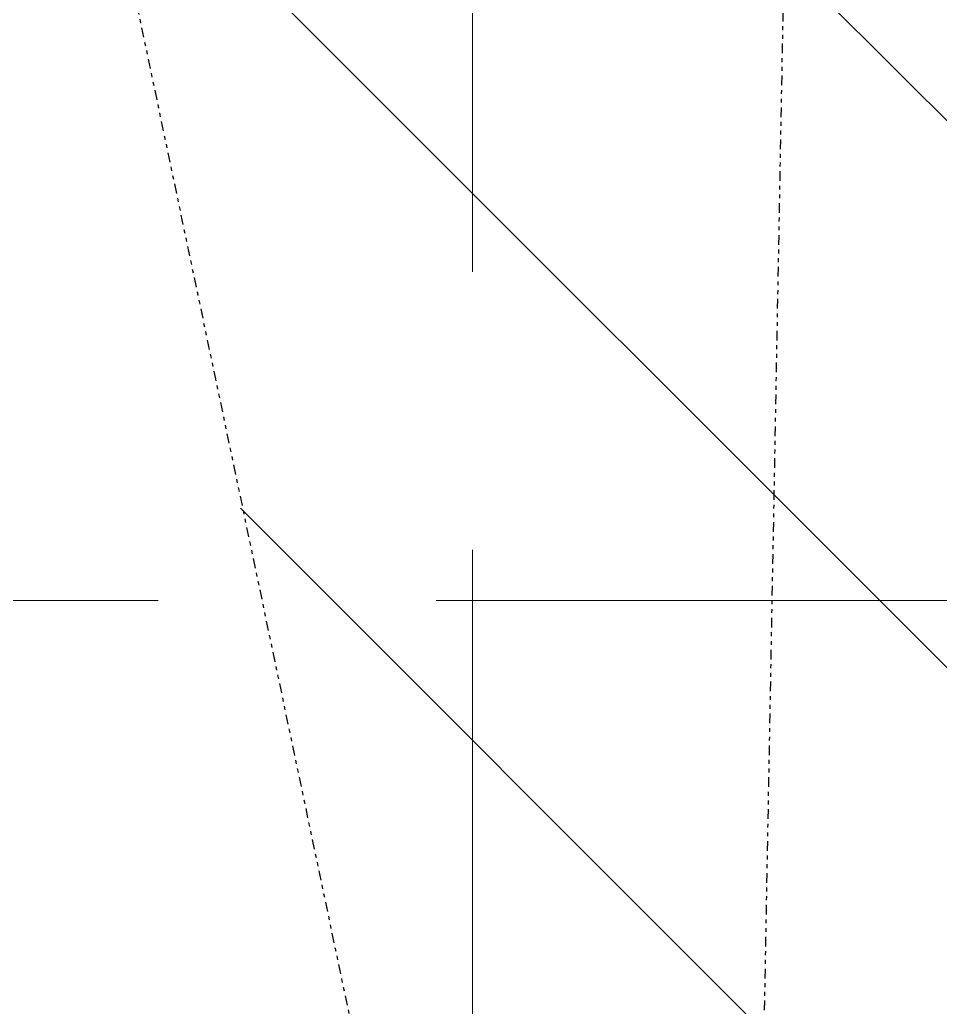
# Model space of a CAD drawing. Header units: feet. Extents: x 2175025 to 2179063, y 467811 to 470338.
# Drawn here: x 2176653.98 to 2176677.79, y 469504.84 to 469530.37 of the extents above; entities that cross this region are included whole.
import ezdxf

# ---------------------------------------------------------------- set-up
doc = ezdxf.new("R2010")
doc.units = ezdxf.units.FT
doc.header["$LTSCALE"] = 0.5
doc.header["$MEASUREMENT"] = 0
doc.linetypes.add('DIVIDE', pattern=[1.25, 0.5, -0.25, 0, -0.25, 0, -0.25])
doc.linetypes.add('HIDDEN', pattern=[0.375, 0.25, -0.125])
for name, color, linetype in [('GRID', 254, 'HIDDEN'), ('PC', 35, 'DIVIDE'), ('wetlands_formatted', 70, 'CONTINUOUS')]:
    doc.layers.add(name, color=color, linetype=linetype)

msp = doc.modelspace()

# ---------------------------------------------------------------- hatches: boundary and pattern name
at = {"layer": 'wetlands_formatted'}
h = msp.add_hatch(dxfattribs=at)
h.set_pattern_fill('ANSI31', color=5, scale=80, angle=90, style=0)
h.paths.add_polyline_path([(2176770.028, 469494.342), (2176773.843, 469580.525), (2176768.779, 469582.689), (2176763.305, 469587.087), (2176756.716, 469598.31), (2176753.828, 469610.609), (2176751.72, 469621.294), (2176750.722, 469631.004), (2176746.052, 469635.632), (2176742.955, 469637.835), (2176738.953, 469638.287), (2176736.943, 469637.752), (2176734.843, 469636.496), (2176732.97, 469634.116), (2176732.388, 469632.52), (2176729.623, 469629.35), (2176728.231, 469627.043), (2176726.123, 469624.011), (2176728.037, 469615.673), (2176718.024, 469609.384), (2176664.339, 469592.375), (2176661.267, 469551.318), (2176658.643, 469495.495), (2176650.3, 469438.19), (2176649.732, 469378.919), (2176666.894, 469344.102), (2176694.765, 469312.992), (2176718.906, 469291.362), (2176765.557, 469288.591), (2176767.291, 469403.225)])

# ---------------------------------------------------------------- linework, layer by layer
at = {"layer": 'GRID', "color": 252, "linetype": 'HIDDEN', "lineweight": 0, "ltscale": 115}
for p, q in [((2176665.689, 470271.351), (2176665.689, 468066.073)), ((2175090.689, 469515.351), (2178996.689, 469515.351))]:
    msp.add_line(p, q, dxfattribs=at)
at = {"layer": 'PC', "color": 25, "elevation": 446, "flags": 128}
msp.add_lwpolyline([(2176617.598, 469718.278), (2176672.361, 469457.724)], dxfattribs=at)
at = {"layer": 'PC', "color": 25, "elevation": 446}
msp.add_lwpolyline([(2176676.685, 469689.776), (2176672.361, 469457.724), (2176558.677, 469706.062)], dxfattribs=at)

doc.saveas('drawing.dxf')
